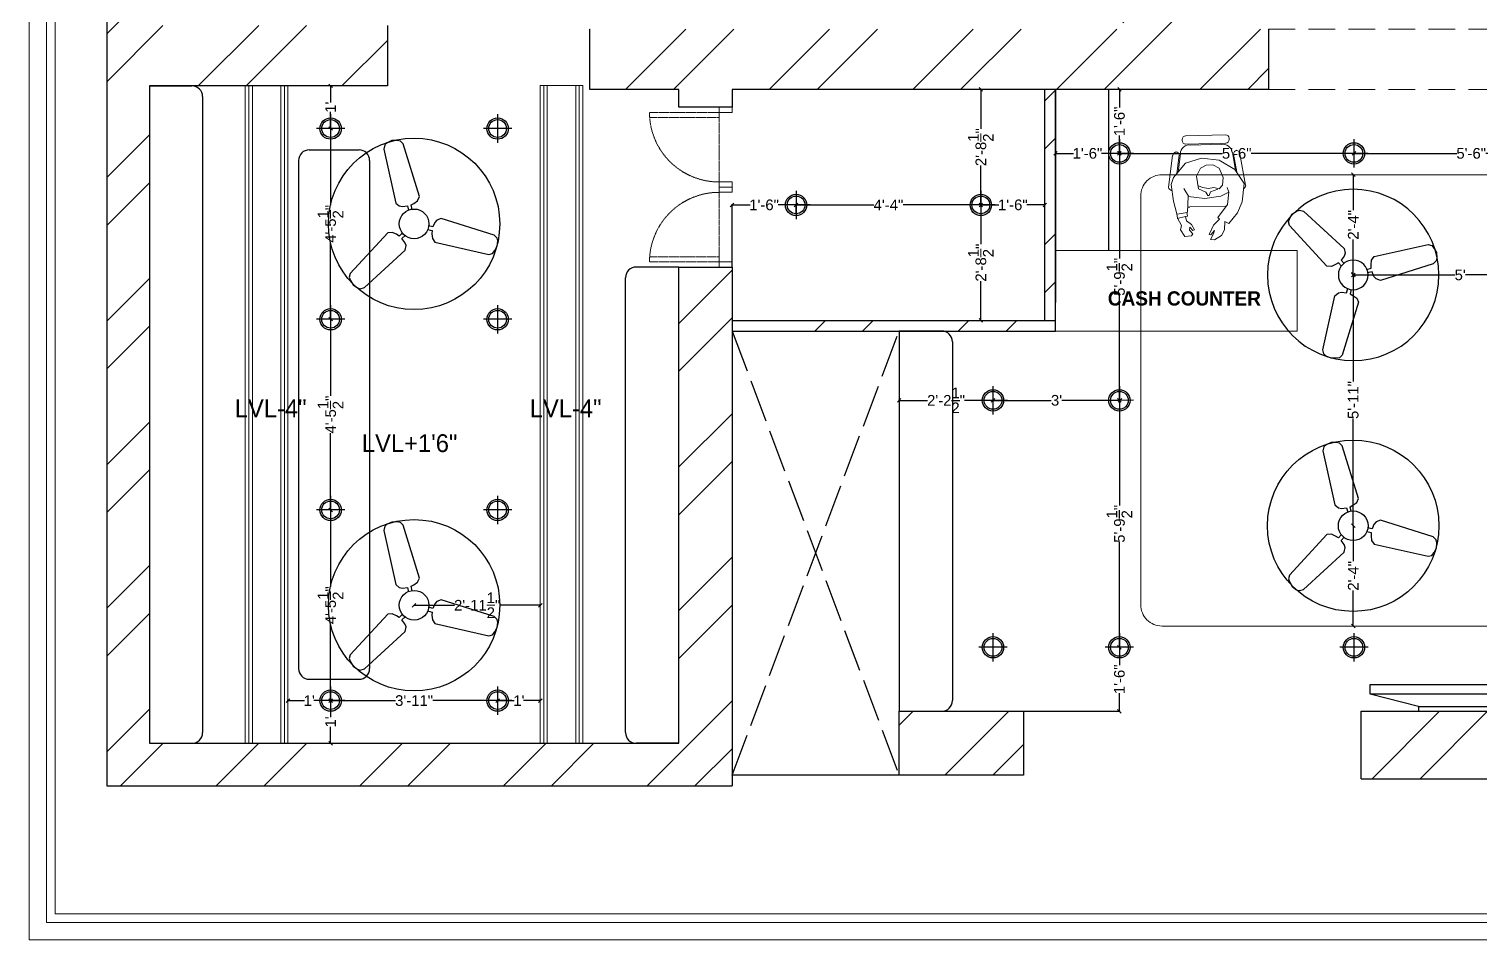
# Model space of a CAD drawing. Header units: inches. Extents: x -4677 to 18437, y -5264 to 2453.
# Drawn here: x 4687.8 to 5096.1, y -758.4 to -502 of the extents above; entities that cross this region are included whole.
import ezdxf

# ---------------------------------------------------------------- set-up
doc = ezdxf.new("R2010")
doc.units = ezdxf.units.IN
for name, pattern in [('ACAD_ISO02W100', [15, 12, -3]), ('AUDIT_D_060311083008-3', [0]), ('DASHED2', [0.375, 0.25, -0.125]), ('HIDDEN', [0.375, 0.25, -0.125])]:
    doc.linetypes.add(name, pattern=pattern)
for name, color, linetype in [('A-DOOR', 251, 'AUDIT_D_060311083008-3'), ('A-Door-Frame', 1, 'Continuous'), ('A-Door-Swing', 8, 'HIDDEN'), ('IEL-HATCH-002', 7, 'Continuous'), ('PDF11_PDF_CH', 7, 'Continuous'), ('THIET-BI', 21, 'Continuous')]:
    doc.layers.add(name, color=color, linetype=linetype)
doc.layers.add('FURNI', color=140, linetype='Continuous', lineweight=18)
doc.styles.add('HEMI', font='stylu.ttf')
doc.styles.get("Standard").update_dxf_attribs({"font": 'arial.ttf'})
doc.dimstyles.get("Standard").update_dxf_attribs({"dimtxt": 3, "dimasz": 1, "dimexe": 0.18, "dimexo": 0.0625, "dimgap": 0.09, "dimtad": 0, "dimdec": 1, "dimzin": 0, "dimdsep": 46, "dimlunit": 4, "dimtxsty": 'Standard', "dimblk": 'OBLIQUE', "dimcen": 0.09, "dimclrd": 5, "dimclre": 5, "dimclrt": 5, "dimadec": 0, "dimazin": 0, "dimtfac": 1, "dimtdec": 1, "dimtofl": 0, "dimtmove": 0, "dimatfit": 3, "dimldrblk": 'OBLIQUE', "dimfxl": 1, "dimtolj": 1, "dimtzin": 0, "dimarcsym": 0})

# ---------------------------------------------------------------- blocks, each defined once
blk = doc.blocks.new('wf')
at = {"layer": 'PDF11_PDF_CH', "lineweight": 5}
for points in [[(-7098.22, -1897.24), (-7098.22, -1897.58)], [(-7086.03, -1895.95), (-7097.27, -1896.23)], [(-7097.21, -1898.59), (-7085.97, -1898.31)], [(-7095.75, -1898.87), (-7087.27, -1898.64)], [(-7100.86, -1901.79), (-7102.04, -1910.67)], [(-7099.68, -1906.9), (-7099.01, -1901.73)], [(-7084.06, -1900.95), (-7083.16, -1906)], [(-7082.77, -1900.33), (-7082.94, -1900.39)], [(-7081.93, -1901.34), (-7080.35, -1910.11)], [(-7093.62, -1910.33), (-7092.49, -1910.84), (-7090.75, -1911.06), (-7089.23, -1910.84), (-7087.77, -1911.17), (-7086.87, -1910.11), (-7086.65, -1908.03), (-7087.77, -1905.33), (-7089.51, -1904.43), (-7091.42, -1904.49), (-7093.05, -1905.33), (-7094.18, -1907.63), (-7093.62, -1911.17), (-7091.48, -1912.13), (-7090.98, -1913.09), (-7090.58, -1913.03), (-7090.24, -1912.02), (-7088.17, -1911.23)], [(-7085.02, -1912.13), (-7085.52, -1910.78)], [(-7096.43, -1913.25), (-7097.72, -1911.12)], [(-7096.82, -1917.86), (-7099.63, -1918.31)], [(-7097.21, -1918.93), (-7099.57, -1919.49)], [(-7096.03, -1916.29), (-7086.03, -1916.06)]]:
    blk.add_lwpolyline(points, dxfattribs=at)
for points in [[(-7085.92, -1898.31, 0.414213), (-7084.96, -1897.3), (-7084.96, -1896.9)], [(-7098.95, -1901.8, 0.414213), (-7100.02, -1900.78), (-7099.85, -1900.78)], [(-7099.35, -1906.51), (-7098.67, -1901.34, -0.458817), (-7095.71, -1898.85)], [(-7082.83, -1906.51), (-7083.73, -1901.4, -0.414214), (-7082.78, -1900.39)], [(-7101.99, -1910.67, 0.414214), (-7100.98, -1911.62), (-7101.15, -1911.62)]]:
    blk.add_lwpolyline(points, format="xyb", dxfattribs=at)
blk.add_lwpolyline([(-7096.48, -1913.31), (-7091.82, -1913.87), (-7087.32, -1913.25), (-7085.02, -1912.13), (-7085.41, -1915.61), (-7088.11, -1919.27), (-7087.66, -1919.72), (-7089.4, -1921.4), (-7090.58, -1923.99), (-7090.08, -1924.16), (-7089.12, -1922.92), (-7089.35, -1923.87), (-7090.19, -1925.45), (-7089.06, -1925.56), (-7087.15, -1924.27), (-7086.25, -1922.69), (-7086.2, -1920.39), (-7085.07, -1920.95), (-7082.6, -1917.92), (-7081.31, -1914.88), (-7080.75, -1909.66), (-7083.39, -1905.72), (-7087.77, -1903.08), (-7092.77, -1902.52), (-7097.27, -1903.93), (-7100.58, -1908.03), (-7101.26, -1909.99), (-7100.64, -1914.66), (-7099.68, -1918.25), (-7099.52, -1919.43), (-7098.34, -1921.51), (-7098.67, -1922.69), (-7097.44, -1924.55), (-7095.53, -1924.44), (-7095.19, -1923.87), (-7096.14, -1922.81), (-7095.98, -1921.96), (-7095.19, -1922.92), (-7094.74, -1922.69), (-7095.53, -1921.18), (-7096.99, -1920.17), (-7097.21, -1918.93), (-7096.71, -1918.87), (-7096.88, -1917.81), (-7096.65, -1917.75)], close=True, dxfattribs=at)
for centre, radius, start, end in [((-7097.18, -1897.27), 0.983, 90.3735, 180.3735), ((-7097.18, -1897.6), 0.983, 180.9887, 270.9888), ((-7086.68, -1901.26), 2.61, 5.8667, 102.464), ((-7085.95, -1896.99), 0.983, 1.8072, 91.8073), ((-7099.83, -1901.82), 0.983, 91.192, 181.192), ((-7082.86, -1901.37), 0.983, 1.604, 91.604), ((-7081.28, -1910.19), 0.983, 295.8673, 1.5711), ((-7101.12, -1910.47), 1.15, 271.0278, 275.4764), ((-7096.12, -1912.33), 4.02, 263.3806, 271.247), ((-7086.11, -1912.1), 4.02, 271.5931, 275.6031)]:
    blk.add_arc(centre, radius, start, end, dxfattribs=at)
blk = doc.blocks.new('*U13')
at = {"layer": 'A-Door-Frame', "lineweight": 5}
for p, q in [((0, -100), (0, 0)), ((614, -100), (614, 0))]:
    blk.add_line(p, q, dxfattribs=at)
for points in [[(0, -100), (40, -100), (40, 0), (0, 0)], [(614, -100), (574, -100), (574, 0), (614, 0)]]:
    blk.add_lwpolyline(points, dxfattribs=at)
at = {"layer": 'A-Door-Swing', "linetype": 'DASHED2', "lineweight": 5}
blk.add_line((45, 0), (578, 0), dxfattribs=at)
blk.add_lwpolyline([(40, 0), (40, 534), (80, 534), (80, 0)], close=True, dxfattribs=at)
blk.add_arc((40, 0), 534, 360, 90, dxfattribs=at)
blk = doc.blocks.new('erh')
at = {"ltscale": 7}
for p, q in [((3599.36, 764.17), (3585.77, 760.72)), ((3623.97, 764.17), (3637.56, 760.72))]:
    blk.add_line(p, q, dxfattribs=at)
for p, q in [((3623.97, 765.54), (3599.36, 765.54)), ((3599.36, 765.54), (3599.36, 764.17)), ((3623.97, 764.17), (3599.36, 764.17)), ((3623.97, 764.17), (3623.97, 765.54))]:
    blk.add_line(p, q)
blk.add_lwpolyline([(3585.77, 760.72), (3637.56, 760.72), (3637.56, 758.04), (3585.77, 758.04)], close=True, dxfattribs=at)
blk = doc.blocks.new('wef')
at = {"layer": 'IEL-HATCH-002', "true_color": 0xc7c8ca, "transparency": 33554687}
h = blk.add_hatch(dxfattribs=at)
h.set_pattern_fill('ANSI32', color=9, scale=3)
h.paths.add_polyline_path([(9186.53, 855.43), (9120.53, 855.43), (9120.53, 925.43), (9177.53, 925.43), (9188.53, 925.43), (9188.53, 947.43), (9120.53, 947.43), (9120.53, 1123.43), (9228.53, 1123.43), (9228.53, 1135.43), (9107.53, 1135.43), (9107.53, 641.43), (9283.53, 641.43), (9283.53, 644.43), (9283.53, 769.43), (9283.53, 787.43), (9268.53, 787.43), (9268.53, 653.43), (9256.53, 653.43), (9119.53, 653.43), (9119.53, 838.43), (9131.53, 838.43), (9186.53, 838.43)])
h.paths.add_polyline_path([(9701.53, 1135.43), (9274.53, 1135.43), (9274.53, 1123.43), (9393.53, 1123.43), (9393.53, 1111.43), (9393.53, 1108.43), (9410.53, 1108.43), (9410.53, 1123.43), (9689.53, 1123.43), (9689.53, 1003.43), (9677.53, 1003.43), (9653.53, 1003.43), (9653.53, 986.43), (9687.53, 986.43), (9687.53, 868.43), (9568.53, 868.43), (9568.53, 986.43), (9603.53, 986.43), (9603.53, 1003.43), (9549.53, 1003.43), (9549.53, 864.43), (9542.53, 864.43), (9542.53, 845.43), (9712.53, 845.43), (9712.53, 662.43), (9559.53, 662.43), (9559.53, 674.43), (9559.53, 677.43), (9542.53, 677.43), (9542.53, 662.43), (9518.53, 662.43), (9460.53, 662.43), (9460.53, 643.43), (9724.53, 643.43), (9724.53, 857.43), (9701.53, 857.43)])
h.paths.add_polyline_path([(9434.53, 854.43), (9410.53, 854.43), (9410.53, 869.43), (9393.53, 869.43), (9393.53, 854.43), (9359.53, 854.43), (9243.53, 854.43), (9243.53, 837.43), (9268.53, 837.43), (9268.53, 832.43), (9283.53, 832.43), (9283.53, 837.43), (9359.53, 837.43), (9434.53, 837.43)])
h.paths.add_polyline_path([(9365.53, 662.43), (9330.53, 662.43), (9330.53, 644.43), (9365.53, 644.43)], flags=17)
h.paths.add_polyline_path([(9374.53, 837.43), (9371.53, 837.43), (9371.53, 772.43), (9374.53, 772.43)], flags=17)
h.paths.add_polyline_path([(9374.53, 772.43), (9371.53, 772.43), (9283.53, 772.43), (9283.53, 769.43), (9374.53, 769.43)], flags=17)
h.paths.add_polyline_path([(9188.53, 925.43), (9177.53, 925.43), (9177.53, 912.32), (9182.86, 912.32), (9182.86, 912.43), (9186.53, 912.43), (9188.53, 912.32)], flags=17)
h.paths.add_polyline_path([(9186.53, 891.93), (9182.86, 891.93), (9120.53, 891.93), (9120.53, 888.93), (9186.53, 888.93)], flags=17)
h.paths.add_polyline_path([(9186.53, 864.43), (9183.53, 864.43), (9183.53, 855.43), (9186.53, 855.43)], flags=17)
at = {"color": 252, "true_color": 0x939598}
for p, q in [((9107.53, 1135.43), (9107.53, 641.43)), ((9186.53, 855.43), (9186.53, 838.43)), ((9243.53, 837.43), (9243.53, 854.43)), ((9434.53, 854.43), (9434.53, 837.43)), ((9186.53, 838.43), (9119.53, 838.43)), ((9119.53, 838.43), (9119.53, 653.43)), ((9119.53, 838.43), (9131.53, 838.43)), ((9268.53, 837.43), (9243.53, 837.43)), ((9268.53, 832.43), (9268.53, 837.43)), ((9283.53, 837.43), (9283.53, 832.43)), ((9371.53, 772.43), (9371.53, 837.43)), ((9374.53, 837.43), (9374.53, 777.43)), ((9374.53, 769.43), (9374.53, 837.43)), ((9389.53, 792.1), (9389.53, 837.43)), ((9134.53, 835.43), (9134.53, 656.43)), ((9283.53, 832.43), (9268.53, 832.43)), ((9161.53, 817.43), (9161.53, 674.43)), ((9164.53, 820.43), (9178.53, 820.43)), ((9181.53, 817.43), (9181.53, 674.43)), ((9253.53, 656.43), (9253.53, 784.43)), ((9268.53, 787.43), (9256.53, 787.43)), ((9268.53, 653.43), (9268.53, 787.43)), ((9268.53, 787.43), (9283.53, 787.43)), ((9283.53, 787.43), (9283.53, 769.43)), ((9283.53, 772.43), (9374.53, 772.43)), ((9283.53, 769.43), (9330.53, 769.43)), ((9283.53, 769.43), (9283.53, 644.43)), ((9283.53, 769.43), (9374.53, 769.43)), ((9330.53, 769.43), (9330.53, 753.43)), ((9330.53, 769.43), (9330.53, 769.43)), ((9342.53, 769.43), (9330.53, 769.43)), ((9345.53, 766.43), (9345.53, 665.43)), ((9330.53, 753.43), (9330.53, 662.43)), ((9164.53, 671.43), (9178.53, 671.43)), ((9330.53, 662.43), (9365.53, 662.43)), ((9330.53, 644.43), (9330.53, 662.43)), ((9330.53, 662.43), (9342.53, 662.43)), ((9365.53, 662.43), (9365.53, 644.43)), ((9460.53, 643.43), (9460.53, 662.43)), ((9460.53, 662.43), (9542.53, 662.43)), ((9119.53, 653.43), (9268.53, 653.43)), ((9119.53, 653.43), (9131.53, 653.43)), ((9268.53, 653.43), (9256.53, 653.43)), ((9107.53, 641.43), (9283.53, 641.43)), ((9330.53, 644.43), (9283.53, 644.43)), ((9283.53, 644.43), (9283.53, 641.43)), ((9365.53, 644.43), (9330.53, 644.43)), ((9460.53, 643.43), (9724.53, 643.43))]:
    blk.add_line(p, q, dxfattribs=at)
at = {"color": 252, "linetype": 'ACAD_ISO02W100', "true_color": 0x939598}
for p, q in [((9283.53, 644.43), (9330.53, 769.43)), ((9283.53, 769.43), (9330.53, 644.43))]:
    blk.add_line(p, q, dxfattribs=at)
at = {"color": 252, "true_color": 0x939598}
blk.add_lwpolyline([(9434.53, 837.43), (9359.53, 837.43), (9283.53, 837.43)], dxfattribs=at)
at = {"color": 252, "lineweight": 5, "true_color": 0x939598}
blk.add_lwpolyline([(9374.53, 769.43), (9374.53, 792.1), (9442.53, 792.1), (9442.53, 769.43)], close=True, dxfattribs=at)
at = {"color": 252, "true_color": 0x939598}
for centre, start, end in [((9131.53, 835.43), 0, 90), ((9164.53, 817.43), 90, 180), ((9178.53, 817.43), 0, 90), ((9256.53, 784.43), 90, 180), ((9342.53, 766.43), 0, 90), ((9164.53, 674.43), 180, 270), ((9178.53, 674.43), 270, 0), ((9342.53, 665.43), 270, 0), ((9131.53, 656.43), 270, 0), ((9256.53, 656.43), 180, 270)]:
    blk.add_arc(centre, 3, start, end, dxfattribs=at)
at = {"color": 252, "lineweight": 5, "true_color": 0x939598}
blk.add_blockref('wf', (16508.37, 2720.64), dxfattribs=at)
at = {"color": 252, "true_color": 0x939598, "rotation": 180}
blk.add_blockref('erh', (13100.7, 1427.97), dxfattribs=at)
at = {"layer": 'A-DOOR', "color": 252, "lineweight": 5, "true_color": 0x939598, "yscale": 0.03666666666666651, "zscale": 0.03666666666666651}
for p, xscale, rotation in [((9279.86, 832.43), -0.03666666666666651, 90), ((9279.86, 787.43), 0.03666666666666651, 90.00000000000001)]:
    blk.add_blockref('*U13', p, dxfattribs=dict(at, xscale=xscale, rotation=rotation))
at = {"color": 252, "lineweight": 5, "true_color": 0x939598, "insert": (9389.27, 780.62), "char_height": 4, "width": 69.2136, "attachment_point": 1, "rotation": 359.9906, "style": 'HEMI'}
blk.add_mtext('{\\fStylus BT|b1|i0|c0|p34;CASH COUNTER}', dxfattribs=at)
blk = doc.blocks.new('ger')
at = {"color": 5}
for p, q in [((6473.06, -970.68), (6473.07, -978.68)), ((6469.07, -974.68), (6477.07, -974.68))]:
    blk.add_line(p, q, dxfattribs=at)
for radius in [3, 2.5]:
    blk.add_circle((6473.07, -974.68), radius, dxfattribs=at)
blk = doc.blocks.new('A$C1C43440E')
at = {"layer": 'THIET-BI', "color": 18, "true_color": 0x000000}
for p, q in [((152.8, 589.3), (143.8, 581.1)), ((172.3, 598), (152.8, 589.3)), ((191.8, 598.2), (172.3, 598)), ((207, 596.1), (191.8, 598.2)), ((217.6, 585.2), (207, 596.1)), ((143.8, 581.1), (139.5, 564.2)), ((139.5, 564.2), (187.9, 346)), ((283.9, 371.8), (217.6, 585.2)), ((260.9, 344.5), (276.4, 355.5)), ((276.4, 355.5), (283.9, 371.8)), ((187.9, 346), (202.2, 334.1)), ((202.2, 334.1), (215.2, 331.5)), ((215.2, 331.5), (234.9, 334.1)), ((234.9, 334.1), (240, 316.6)), ((249.5, 338.4), (260.9, 344.5)), ((254.3, 320.4), (249.5, 338.4)), ((316.5, 239.3), (334.4, 234.5)), ((338, 249.3), (320.3, 253.6)), ((334.4, 234.5), (334, 221.5)), ((345.6, 267.6), (338, 249.3)), ((354.4, 277.5), (345.6, 267.6)), ((371.8, 284), (354.4, 277.5)), ((585, 216.8), (371.8, 284)), ((155.8, 226), (4.2, 61.9)), ((173.7, 227.6), (155.8, 226)), ((191, 219.7), (173.7, 227.6)), ((202, 212.9), (191, 219.7)), ((215.1, 226), (202, 212.9)), ((213, 202.4), (225.6, 215.5)), ((225.1, 186.7), (213, 202.4)), ((229.3, 174.1), (225.1, 186.7)), ((334, 221.5), (335.9, 202.6)), ((335.9, 202.6), (346.1, 188)), ((346.1, 188), (564.1, 138.7)), ((597.5, 204.6), (585, 216.8)), ((600.1, 192.8), (597.5, 204.6)), ((597.8, 171.5), (600.1, 192.8)), ((61.4, 4.7), (226.1, 155.7)), ((226.1, 155.7), (229.3, 174.1)), ((564.1, 138.7), (578.9, 142.4)), ((578.9, 142.4), (588.3, 154.5)), ((588.3, 154.5), (597.8, 171.5)), ((4.2, 61.9), (0, 47.2)), ((0, 47.2), (5.8, 33)), ((5.8, 33), (15.7, 16.3)), ((15.7, 16.3), (33.1, 3.7)), ((33.1, 3.7), (44.6, 0)), ((44.6, 0), (61.4, 4.7))]:
    blk.add_line(p, q, dxfattribs=at)
blk.add_circle((262, 261.9), 60, dxfattribs=at)
blk = doc.blocks.new('3r')
blk.add_circle((6568.27, -1060.41), 21)
at = {"layer": 'THIET-BI', "xscale": 0.06069589590044594, "yscale": 0.06069589590044594, "zscale": 0.06069589590044594}
blk.add_blockref('A$C1C43440E', (6552.37, -1076.31), dxfattribs=at)
blk = doc.blocks.new('_Oblique')
at = {"color": 0, "linetype": 'ByBlock', "lineweight": -2}
blk.add_line((-0.5, -0.5), (0.5, 0.5), dxfattribs=at)
blk = doc.blocks.new('*D65')
at = {"color": 5, "lineweight": -2, "transparency": 16777216}
for p, q in [((4819.64, -690.96), (4819.64, -690.85)), ((4819.64, -691.03), (4824.31, -691.03)), ((4831.64, -691.03), (4826.97, -691.03)), ((4831.64, -690.96), (4831.64, -690.85))]:
    blk.add_line(p, q, dxfattribs=at)
at = {"layer": 'Defpoints', "color": 0, "transparency": 16777216}
for p in [(4819.64, -691.03), (4831.64, -691.03), (4831.64, -691.03)]:
    blk.add_point(p, dxfattribs=at)
at = {"color": 5, "lineweight": -2, "transparency": 16777216, "rotation": 180}
blk.add_blockref('_Oblique', (4819.64, -691.03), dxfattribs=at)
at = {"color": 5, "lineweight": -2, "transparency": 16777216}
blk.add_blockref('_Oblique', (4831.64, -691.03), dxfattribs=at)
at = {"color": 5, "lineweight": 5, "transparency": 16777216, "insert": (4825.64, -691.03), "char_height": 3, "attachment_point": 5}
blk.add_mtext("\\A1;1'", dxfattribs=at)
blk = doc.blocks.new('*D66')
at = {"color": 5, "lineweight": -2, "transparency": 16777216}
for p, q in [((4772.64, -690.96), (4772.64, -690.85)), ((4772.64, -691.03), (4790.9, -691.03)), ((4819.64, -691.03), (4801.38, -691.03)), ((4819.64, -690.96), (4819.64, -690.85))]:
    blk.add_line(p, q, dxfattribs=at)
at = {"layer": 'Defpoints', "color": 0, "transparency": 16777216}
for p in [(4772.64, -691.03), (4772.64, -691.03), (4819.64, -691.03)]:
    blk.add_point(p, dxfattribs=at)
at = {"color": 5, "lineweight": -2, "transparency": 16777216, "rotation": 180}
blk.add_blockref('_Oblique', (4772.64, -691.03), dxfattribs=at)
at = {"color": 5, "lineweight": -2, "transparency": 16777216}
blk.add_blockref('_Oblique', (4819.64, -691.03), dxfattribs=at)
at = {"color": 5, "lineweight": 5, "transparency": 16777216, "insert": (4796.14, -691.03), "char_height": 3, "attachment_point": 5}
blk.add_mtext('\\A1;3\'-11"', dxfattribs=at)
blk = doc.blocks.new('*D67')
at = {"color": 5, "lineweight": -2, "transparency": 16777216}
for p, q in [((4760.64, -690.96), (4760.64, -690.85)), ((4760.64, -691.03), (4765.31, -691.03)), ((4772.64, -691.03), (4767.97, -691.03)), ((4772.64, -690.96), (4772.64, -690.85))]:
    blk.add_line(p, q, dxfattribs=at)
at = {"layer": 'Defpoints', "color": 0, "transparency": 16777216}
for p in [(4760.64, -691.03), (4760.64, -691.03), (4772.64, -691.03)]:
    blk.add_point(p, dxfattribs=at)
at = {"color": 5, "lineweight": -2, "transparency": 16777216, "rotation": 180}
blk.add_blockref('_Oblique', (4760.64, -691.03), dxfattribs=at)
at = {"color": 5, "lineweight": -2, "transparency": 16777216}
blk.add_blockref('_Oblique', (4772.64, -691.03), dxfattribs=at)
at = {"color": 5, "lineweight": 5, "transparency": 16777216, "insert": (4766.64, -691.03), "char_height": 3, "attachment_point": 5}
blk.add_mtext("\\A1;1'", dxfattribs=at)
blk = doc.blocks.new('*D68')
at = {"color": 5, "lineweight": -2, "transparency": 16777216}
for p, q in [((4772.64, -691.03), (4772.64, -695.7)), ((4772.71, -691.03), (4772.82, -691.03)), ((4772.64, -703.03), (4772.64, -698.36)), ((4772.71, -703.03), (4772.82, -703.03))]:
    blk.add_line(p, q, dxfattribs=at)
at = {"layer": 'Defpoints', "color": 0, "transparency": 16777216}
for p in [(4772.64, -691.03), (4772.64, -703.03), (4772.64, -703.03)]:
    blk.add_point(p, dxfattribs=at)
at = {"color": 5, "lineweight": -2, "transparency": 16777216}
for p, rotation in [((4772.64, -691.03), 90), ((4772.64, -703.03), 270)]:
    blk.add_blockref('_Oblique', p, dxfattribs=dict(at, rotation=rotation))
at = {"color": 5, "lineweight": 5, "transparency": 16777216, "insert": (4772.64, -697.03), "char_height": 3, "attachment_point": 5, "rotation": 90}
blk.add_mtext("\\A1;1'", dxfattribs=at)
blk = doc.blocks.new('*D69')
at = {"color": 5, "lineweight": -2, "transparency": 16777216}
for p, q in [((4772.64, -637.36), (4772.64, -658.96)), ((4772.66, -637.36), (4772.82, -637.36)), ((4772.64, -691.03), (4772.64, -669.43)), ((4772.7, -691.03), (4772.82, -691.03))]:
    blk.add_line(p, q, dxfattribs=at)
at = {"layer": 'Defpoints', "color": 0, "transparency": 16777216}
for p in [(4772.6, -637.36), (4772.64, -637.36), (4772.64, -691.03)]:
    blk.add_point(p, dxfattribs=at)
at = {"color": 5, "lineweight": -2, "transparency": 16777216}
for p, rotation in [((4772.64, -637.36), 90), ((4772.64, -691.03), 270)]:
    blk.add_blockref('_Oblique', p, dxfattribs=dict(at, rotation=rotation))
at = {"color": 5, "lineweight": 5, "transparency": 16777216, "insert": (4772.64, -664.19), "char_height": 3, "attachment_point": 5, "rotation": 90}
blk.add_mtext('\\A1;4\'-5{\\H1x;\\S1/2;}"', dxfattribs=at)
blk = doc.blocks.new('*D70')
at = {"color": 5, "lineweight": -2, "transparency": 16777216}
for p, q in [((4772.64, -583.69), (4772.64, -605.3)), ((4772.71, -583.69), (4772.82, -583.69)), ((4772.64, -637.36), (4772.64, -615.76)), ((4772.66, -637.36), (4772.82, -637.36))]:
    blk.add_line(p, q, dxfattribs=at)
at = {"layer": 'Defpoints', "color": 0, "transparency": 16777216}
for p in [(4772.64, -583.69), (4772.64, -583.69), (4772.6, -637.36)]:
    blk.add_point(p, dxfattribs=at)
at = {"color": 5, "lineweight": -2, "transparency": 16777216}
for p, rotation in [((4772.64, -583.69), 90), ((4772.64, -637.36), 270)]:
    blk.add_blockref('_Oblique', p, dxfattribs=dict(at, rotation=rotation))
at = {"color": 5, "lineweight": 5, "transparency": 16777216, "insert": (4772.64, -610.53), "char_height": 3, "attachment_point": 5, "rotation": 90}
blk.add_mtext('\\A1;4\'-5{\\H1x;\\S1/2;}"', dxfattribs=at)
blk = doc.blocks.new('*D71')
at = {"color": 5, "lineweight": -2, "transparency": 16777216}
for p, q in [((4772.58, -530.03), (4772.46, -530.03)), ((4772.64, -530.03), (4772.64, -551.63)), ((4772.64, -583.69), (4772.64, -562.09)), ((4772.71, -583.69), (4772.82, -583.69))]:
    blk.add_line(p, q, dxfattribs=at)
at = {"layer": 'Defpoints', "color": 0, "transparency": 16777216}
for p in [(4772.64, -530.03), (4772.64, -530.03), (4772.64, -583.69)]:
    blk.add_point(p, dxfattribs=at)
at = {"color": 5, "lineweight": -2, "transparency": 16777216}
for p, rotation in [((4772.64, -530.03), 90), ((4772.64, -583.69), 270)]:
    blk.add_blockref('_Oblique', p, dxfattribs=dict(at, rotation=rotation))
at = {"color": 5, "lineweight": 5, "transparency": 16777216, "insert": (4772.64, -556.86), "char_height": 3, "attachment_point": 5, "rotation": 90}
blk.add_mtext('\\A1;4\'-5{\\H1x;\\S1/2;}"', dxfattribs=at)
blk = doc.blocks.new('*D72')
at = {"color": 5, "lineweight": -2, "transparency": 16777216}
for p, q in [((4772.64, -518.03), (4772.64, -522.7)), ((4772.71, -518.03), (4772.82, -518.03)), ((4772.64, -530.03), (4772.64, -525.36)), ((4772.58, -530.03), (4772.46, -530.03))]:
    blk.add_line(p, q, dxfattribs=at)
at = {"layer": 'Defpoints', "color": 0, "transparency": 16777216}
for p in [(4772.64, -518.03), (4772.64, -518.03), (4772.64, -530.03)]:
    blk.add_point(p, dxfattribs=at)
at = {"color": 5, "lineweight": -2, "transparency": 16777216}
for p, rotation in [((4772.64, -518.03), 90), ((4772.64, -530.03), 270)]:
    blk.add_blockref('_Oblique', p, dxfattribs=dict(at, rotation=rotation))
at = {"color": 5, "lineweight": 5, "transparency": 16777216, "insert": (4772.64, -524.03), "char_height": 3, "attachment_point": 5, "rotation": 90}
blk.add_mtext("\\A1;1'", dxfattribs=at)
blk = doc.blocks.new('*D73')
at = {"color": 5, "lineweight": -2, "transparency": 16777216}
for p, q in [((4796.14, -664.19), (4807.53, -664.19)), ((4796.14, -664.26), (4796.14, -664.37)), ((4831.64, -664.19), (4820.26, -664.19)), ((4831.64, -664.26), (4831.64, -664.37))]:
    blk.add_line(p, q, dxfattribs=at)
at = {"layer": 'Defpoints', "color": 0, "transparency": 16777216}
for p in [(4796.14, -664.19), (4831.64, -664.19), (4831.64, -664.19)]:
    blk.add_point(p, dxfattribs=at)
at = {"color": 5, "lineweight": -2, "transparency": 16777216, "rotation": 180}
blk.add_blockref('_Oblique', (4796.14, -664.19), dxfattribs=at)
at = {"color": 5, "lineweight": -2, "transparency": 16777216}
blk.add_blockref('_Oblique', (4831.64, -664.19), dxfattribs=at)
at = {"color": 5, "lineweight": 5, "transparency": 16777216, "insert": (4813.89, -664.19), "char_height": 3, "attachment_point": 5}
blk.add_mtext('\\A1;2\'-11{\\H1x;\\S1/2;}"', dxfattribs=at)
blk = doc.blocks.new('*D74')
at = {"color": 5, "lineweight": -2, "transparency": 16777216}
for p, q in [((4955.64, -551.53), (4955.64, -562.58)), ((4955.71, -551.53), (4955.82, -551.53)), ((4955.64, -584.03), (4955.64, -572.97)), ((4955.71, -584.03), (4955.82, -584.03))]:
    blk.add_line(p, q, dxfattribs=at)
at = {"layer": 'Defpoints', "color": 0, "transparency": 16777216}
for p in [(4955.64, -551.53), (4955.64, -584.03), (4955.64, -584.03)]:
    blk.add_point(p, dxfattribs=at)
at = {"color": 5, "lineweight": -2, "transparency": 16777216}
for p, rotation in [((4955.64, -551.53), 90), ((4955.64, -584.03), 270)]:
    blk.add_blockref('_Oblique', p, dxfattribs=dict(at, rotation=rotation))
at = {"color": 5, "lineweight": 5, "transparency": 16777216, "insert": (4955.64, -567.78), "char_height": 3, "attachment_point": 5, "rotation": 90}
blk.add_mtext('\\A1;2\'-8{\\H1x;\\S1/2;}"', dxfattribs=at)
blk = doc.blocks.new('*D75')
at = {"color": 5, "lineweight": -2, "transparency": 16777216}
for p, q in [((4955.64, -519.03), (4955.64, -530.08)), ((4955.7, -519.03), (4955.82, -519.03)), ((4955.64, -551.53), (4955.64, -540.47)), ((4955.7, -551.53), (4955.82, -551.53))]:
    blk.add_line(p, q, dxfattribs=at)
at = {"layer": 'Defpoints', "color": 0, "transparency": 16777216}
for p in [(4955.64, -519.03), (4955.64, -519.03), (4955.64, -551.53)]:
    blk.add_point(p, dxfattribs=at)
at = {"color": 5, "lineweight": -2, "transparency": 16777216}
for p, rotation in [((4955.64, -519.03), 90), ((4955.64, -551.53), 270)]:
    blk.add_blockref('_Oblique', p, dxfattribs=dict(at, rotation=rotation))
at = {"color": 5, "lineweight": 5, "transparency": 16777216, "insert": (4955.64, -535.28), "char_height": 3, "attachment_point": 5, "rotation": 90}
blk.add_mtext('\\A1;2\'-8{\\H1x;\\S1/2;}"', dxfattribs=at)
blk = doc.blocks.new('*D76')
at = {"color": 5, "lineweight": -2, "transparency": 16777216}
for p, q in [((4955.64, -551.46), (4955.64, -551.35)), ((4955.64, -551.53), (4960.71, -551.53)), ((4973.64, -551.53), (4968.58, -551.53)), ((4973.64, -551.46), (4973.64, -551.35))]:
    blk.add_line(p, q, dxfattribs=at)
at = {"layer": 'Defpoints', "color": 0, "transparency": 16777216}
for p in [(4955.64, -551.53), (4973.64, -551.53), (4973.64, -551.53)]:
    blk.add_point(p, dxfattribs=at)
at = {"color": 5, "lineweight": -2, "transparency": 16777216, "rotation": 180}
blk.add_blockref('_Oblique', (4955.64, -551.53), dxfattribs=at)
at = {"color": 5, "lineweight": -2, "transparency": 16777216}
blk.add_blockref('_Oblique', (4973.64, -551.53), dxfattribs=at)
at = {"color": 5, "lineweight": 5, "transparency": 16777216, "insert": (4964.64, -551.53), "char_height": 3, "attachment_point": 5}
blk.add_mtext('\\A1;1\'-6"', dxfattribs=at)
blk = doc.blocks.new('*D77')
at = {"color": 5, "lineweight": -2, "transparency": 16777216}
for p, q in [((4903.64, -551.46), (4903.64, -551.35)), ((4903.64, -551.53), (4925.5, -551.53)), ((4955.64, -551.53), (4933.78, -551.53)), ((4955.64, -551.46), (4955.64, -551.35))]:
    blk.add_line(p, q, dxfattribs=at)
at = {"layer": 'Defpoints', "color": 0, "transparency": 16777216}
for p in [(4903.64, -551.53), (4903.64, -551.53), (4955.64, -551.53)]:
    blk.add_point(p, dxfattribs=at)
at = {"color": 5, "lineweight": -2, "transparency": 16777216, "rotation": 180}
blk.add_blockref('_Oblique', (4903.64, -551.53), dxfattribs=at)
at = {"color": 5, "lineweight": -2, "transparency": 16777216}
blk.add_blockref('_Oblique', (4955.64, -551.53), dxfattribs=at)
at = {"color": 5, "lineweight": 5, "transparency": 16777216, "insert": (4929.64, -551.53), "char_height": 3, "attachment_point": 5}
blk.add_mtext('\\A1;4\'-4"', dxfattribs=at)
blk = doc.blocks.new('*D78')
at = {"color": 5, "lineweight": -2, "transparency": 16777216}
for p, q in [((4885.64, -568.96), (4885.64, -551.35)), ((4885.64, -551.53), (4890.71, -551.53)), ((4903.64, -551.53), (4898.58, -551.53)), ((4903.64, -553.96), (4903.64, -551.35))]:
    blk.add_line(p, q, dxfattribs=at)
at = {"layer": 'Defpoints', "color": 0, "transparency": 16777216}
for p in [(4903.64, -551.53), (4903.64, -554.03), (4885.64, -569.03)]:
    blk.add_point(p, dxfattribs=at)
at = {"color": 5, "lineweight": -2, "transparency": 16777216, "rotation": 180}
blk.add_blockref('_Oblique', (4885.64, -551.53), dxfattribs=at)
at = {"color": 5, "lineweight": -2, "transparency": 16777216}
blk.add_blockref('_Oblique', (4903.64, -551.53), dxfattribs=at)
at = {"color": 5, "lineweight": 5, "transparency": 16777216, "insert": (4894.64, -551.53), "char_height": 3, "attachment_point": 5}
blk.add_mtext('\\A1;1\'-6"', dxfattribs=at)
blk = doc.blocks.new('*D273')
at = {"color": 5, "lineweight": -2, "transparency": 16777216}
for p, q in [((4994.66, -519.03), (4994.66, -524.09)), ((4994.71, -519.03), (4994.84, -519.03)), ((4994.66, -537.03), (4994.66, -531.96)), ((4994.71, -537.03), (4994.84, -537.03))]:
    blk.add_line(p, q, dxfattribs=at)
at = {"layer": 'Defpoints', "color": 0, "transparency": 16777216}
for p in [(4994.64, -519.03), (4994.66, -519.03), (4994.64, -537.03)]:
    blk.add_point(p, dxfattribs=at)
at = {"color": 5, "lineweight": -2, "transparency": 16777216}
for p, rotation in [((4994.66, -519.03), 90), ((4994.66, -537.03), 270)]:
    blk.add_blockref('_Oblique', p, dxfattribs=dict(at, rotation=rotation))
at = {"color": 5, "transparency": 16777216, "insert": (4994.66, -528.03), "char_height": 3, "attachment_point": 5, "rotation": 90}
blk.add_mtext('\\A1;1\'-6"', dxfattribs=at)
blk = doc.blocks.new('*D274')
at = {"color": 5, "lineweight": -2, "transparency": 16777216}
for p, q in [((4976.64, -537.03), (4981.71, -537.03)), ((4976.64, -537.09), (4976.64, -537.21)), ((4994.64, -537.03), (4989.58, -537.03)), ((4994.64, -537.09), (4994.64, -537.21))]:
    blk.add_line(p, q, dxfattribs=at)
at = {"layer": 'Defpoints', "color": 0, "transparency": 16777216}
for p in [(4976.64, -537.03), (4976.64, -537.03), (4994.64, -537.03)]:
    blk.add_point(p, dxfattribs=at)
at = {"color": 5, "lineweight": -2, "transparency": 16777216, "rotation": 180}
blk.add_blockref('_Oblique', (4976.64, -537.03), dxfattribs=at)
at = {"color": 5, "lineweight": -2, "transparency": 16777216}
blk.add_blockref('_Oblique', (4994.64, -537.03), dxfattribs=at)
at = {"color": 5, "transparency": 16777216, "insert": (4985.64, -537.03), "char_height": 3, "attachment_point": 5}
blk.add_mtext('\\A1;1\'-6"', dxfattribs=at)
blk = doc.blocks.new('*D275')
at = {"color": 5, "lineweight": -2, "transparency": 16777216}
for p, q in [((4994.64, -537.01), (4994.64, -566.6)), ((4994.71, -537.01), (4994.82, -537.01)), ((4994.64, -606.53), (4994.64, -576.94)), ((4994.71, -606.53), (4994.82, -606.53))]:
    blk.add_line(p, q, dxfattribs=at)
at = {"layer": 'Defpoints', "color": 0, "transparency": 16777216}
for p in [(4994.64, -537.01), (4994.64, -606.53), (4994.64, -606.53)]:
    blk.add_point(p, dxfattribs=at)
at = {"color": 5, "lineweight": -2, "transparency": 16777216}
for p, rotation in [((4994.64, -537.01), 90), ((4994.64, -606.53), 270)]:
    blk.add_blockref('_Oblique', p, dxfattribs=dict(at, rotation=rotation))
at = {"color": 5, "transparency": 16777216, "insert": (4994.64, -571.77), "char_height": 3, "attachment_point": 5, "rotation": 90}
blk.add_mtext('\\A1;5\'-9{\\H1x;\\S1/2;}"', dxfattribs=at)
blk = doc.blocks.new('*D276')
at = {"color": 5, "lineweight": -2, "transparency": 16777216}
for p, q in [((4994.64, -606.53), (4994.64, -636.11)), ((4994.71, -606.53), (4994.82, -606.53)), ((4994.64, -676.03), (4994.64, -646.45)), ((4994.71, -676.03), (4994.82, -676.03))]:
    blk.add_line(p, q, dxfattribs=at)
at = {"layer": 'Defpoints', "color": 0, "transparency": 16777216}
for p in [(4994.64, -606.53), (4994.64, -676.03), (4994.64, -676.03)]:
    blk.add_point(p, dxfattribs=at)
at = {"color": 5, "lineweight": -2, "transparency": 16777216}
for p, rotation in [((4994.64, -606.53), 90), ((4994.64, -676.03), 270)]:
    blk.add_blockref('_Oblique', p, dxfattribs=dict(at, rotation=rotation))
at = {"color": 5, "transparency": 16777216, "insert": (4994.64, -641.28), "char_height": 3, "attachment_point": 5, "rotation": 90}
blk.add_mtext('\\A1;5\'-9{\\H1x;\\S1/2;}"', dxfattribs=at)
blk = doc.blocks.new('*D277')
at = {"color": 5, "lineweight": -2, "transparency": 16777216}
for p, q in [((4994.64, -676.03), (4994.64, -681.09)), ((4994.71, -676.03), (4994.82, -676.03)), ((4994.64, -694.03), (4994.64, -688.96)), ((4967.71, -694.03), (4994.82, -694.03))]:
    blk.add_line(p, q, dxfattribs=at)
at = {"layer": 'Defpoints', "color": 0, "transparency": 16777216}
for p in [(4994.64, -676.03), (4967.64, -694.03), (4994.64, -694.03)]:
    blk.add_point(p, dxfattribs=at)
at = {"color": 5, "lineweight": -2, "transparency": 16777216}
for p, rotation in [((4994.64, -676.03), 90), ((4994.64, -694.03), 270)]:
    blk.add_blockref('_Oblique', p, dxfattribs=dict(at, rotation=rotation))
at = {"color": 5, "transparency": 16777216, "insert": (4994.64, -685.03), "char_height": 3, "attachment_point": 5, "rotation": 90}
blk.add_mtext('\\A1;1\'-6"', dxfattribs=at)
blk = doc.blocks.new('*D278')
at = {"color": 5, "lineweight": -2, "transparency": 16777216}
for p, q in [((4994.64, -537.03), (5023.57, -537.03)), ((4994.64, -537.08), (4994.64, -537.21)), ((5060.64, -537.03), (5031.72, -537.03)), ((5060.64, -536.96), (5060.64, -536.85))]:
    blk.add_line(p, q, dxfattribs=at)
at = {"layer": 'Defpoints', "color": 0, "transparency": 16777216}
for p in [(4994.64, -537.01), (5060.64, -537.03), (5060.64, -537.03)]:
    blk.add_point(p, dxfattribs=at)
at = {"color": 5, "lineweight": -2, "transparency": 16777216, "rotation": 180}
blk.add_blockref('_Oblique', (4994.64, -537.03), dxfattribs=at)
at = {"color": 5, "lineweight": -2, "transparency": 16777216}
blk.add_blockref('_Oblique', (5060.64, -537.03), dxfattribs=at)
at = {"color": 5, "transparency": 16777216, "insert": (5027.64, -537.03), "char_height": 3, "attachment_point": 5}
blk.add_mtext('\\A1;5\'-6"', dxfattribs=at)
blk = doc.blocks.new('*D279')
at = {"color": 5, "lineweight": -2, "transparency": 16777216}
for p, q in [((5060.64, -536.96), (5060.64, -536.85)), ((5060.64, -537.03), (5089.57, -537.03)), ((5126.64, -537.03), (5097.72, -537.03)), ((5126.64, -536.96), (5126.64, -536.85))]:
    blk.add_line(p, q, dxfattribs=at)
at = {"layer": 'Defpoints', "color": 0, "transparency": 16777216}
for p in [(5060.64, -537.03), (5126.64, -537.03), (5126.64, -537.03)]:
    blk.add_point(p, dxfattribs=at)
at = {"color": 5, "lineweight": -2, "transparency": 16777216, "rotation": 180}
blk.add_blockref('_Oblique', (5060.64, -537.03), dxfattribs=at)
at = {"color": 5, "lineweight": -2, "transparency": 16777216}
blk.add_blockref('_Oblique', (5126.64, -537.03), dxfattribs=at)
at = {"color": 5, "transparency": 16777216, "insert": (5093.64, -537.03), "char_height": 3, "attachment_point": 5}
blk.add_mtext('\\A1;5\'-6"', dxfattribs=at)
blk = doc.blocks.new('*D281')
at = {"color": 5, "lineweight": -2, "transparency": 16777216}
for p, q in [((5060.44, -571.17), (5060.44, -571.06)), ((5060.44, -571.24), (5089.07, -571.24)), ((5120.64, -571.24), (5092.01, -571.24)), ((5120.64, -571.17), (5120.64, -571.06))]:
    blk.add_line(p, q, dxfattribs=at)
at = {"layer": 'Defpoints', "color": 0, "transparency": 16777216}
for p in [(5060.44, -571.24), (5120.64, -571.24), (5120.64, -571.24)]:
    blk.add_point(p, dxfattribs=at)
at = {"color": 5, "lineweight": -2, "transparency": 16777216, "rotation": 180}
blk.add_blockref('_Oblique', (5060.44, -571.24), dxfattribs=at)
at = {"color": 5, "lineweight": -2, "transparency": 16777216}
blk.add_blockref('_Oblique', (5120.64, -571.24), dxfattribs=at)
at = {"color": 5, "transparency": 16777216, "insert": (5090.54, -571.24), "char_height": 3, "attachment_point": 5}
blk.add_mtext("\\A1;5'", dxfattribs=at)
blk = doc.blocks.new('*D282')
at = {"color": 5, "lineweight": -2, "transparency": 16777216}
for p, q in [((4959.06, -606.46), (4959.06, -606.35)), ((4959.06, -606.53), (4975.47, -606.53)), ((4994.82, -606.53), (4978.41, -606.53)), ((4994.82, -606.46), (4994.82, -606.35))]:
    blk.add_line(p, q, dxfattribs=at)
at = {"layer": 'Defpoints', "color": 0, "transparency": 16777216}
for p in [(4959.06, -606.53), (4959.06, -606.53), (4994.82, -606.53)]:
    blk.add_point(p, dxfattribs=at)
at = {"color": 5, "lineweight": -2, "transparency": 16777216, "rotation": 180}
blk.add_blockref('_Oblique', (4959.06, -606.53), dxfattribs=at)
at = {"color": 5, "lineweight": -2, "transparency": 16777216}
blk.add_blockref('_Oblique', (4994.82, -606.53), dxfattribs=at)
at = {"color": 5, "transparency": 16777216, "insert": (4976.94, -606.53), "char_height": 3, "attachment_point": 5}
blk.add_mtext("\\A1;3'", dxfattribs=at)
blk = doc.blocks.new('*D283')
at = {"color": 5, "lineweight": -2, "transparency": 16777216}
for p, q in [((4932.64, -606.46), (4932.64, -606.35)), ((4932.64, -606.53), (4940.66, -606.53)), ((4959.06, -606.53), (4951.05, -606.53)), ((4959.06, -606.46), (4959.06, -606.35))]:
    blk.add_line(p, q, dxfattribs=at)
at = {"layer": 'Defpoints', "color": 0, "transparency": 16777216}
for p in [(4932.64, -606.53), (4932.64, -606.53), (4959.06, -606.53)]:
    blk.add_point(p, dxfattribs=at)
at = {"color": 5, "lineweight": -2, "transparency": 16777216, "rotation": 180}
blk.add_blockref('_Oblique', (4932.64, -606.53), dxfattribs=at)
at = {"color": 5, "lineweight": -2, "transparency": 16777216}
blk.add_blockref('_Oblique', (4959.06, -606.53), dxfattribs=at)
at = {"color": 5, "transparency": 16777216, "insert": (4945.85, -606.53), "char_height": 3, "attachment_point": 5}
blk.add_mtext('\\A1;2\'-2{\\H1x;\\S1/2;}"', dxfattribs=at)
blk = doc.blocks.new('*D284')
at = {"color": 5, "lineweight": -2, "transparency": 16777216}
for p, q in [((5060.44, -543.03), (5060.44, -553.03)), ((5060.5, -543.03), (5060.62, -543.03)), ((5060.44, -571.24), (5060.44, -561.24)), ((5060.5, -571.24), (5060.62, -571.24))]:
    blk.add_line(p, q, dxfattribs=at)
at = {"layer": 'Defpoints', "color": 0, "transparency": 16777216}
for p in [(5060.44, -543.03), (5060.44, -543.03), (5060.44, -571.24)]:
    blk.add_point(p, dxfattribs=at)
at = {"color": 5, "lineweight": -2, "transparency": 16777216}
for p, rotation in [((5060.44, -543.03), 90), ((5060.44, -571.24), 270)]:
    blk.add_blockref('_Oblique', p, dxfattribs=dict(at, rotation=rotation))
at = {"color": 5, "transparency": 16777216, "insert": (5060.44, -557.13), "char_height": 3, "attachment_point": 5, "rotation": 90}
blk.add_mtext('\\A1;2\'-4"', dxfattribs=at)
blk = doc.blocks.new('*D285')
at = {"color": 5, "lineweight": -2, "transparency": 16777216}
for p, q in [((5060.44, -571.06), (5060.44, -601.19)), ((5060.5, -571.06), (5060.62, -571.06)), ((5060.44, -641.82), (5060.44, -611.68)), ((5060.5, -641.82), (5060.62, -641.82))]:
    blk.add_line(p, q, dxfattribs=at)
at = {"layer": 'Defpoints', "color": 0, "transparency": 16777216}
for p in [(5060.44, -571.06), (5060.44, -641.82), (5060.44, -641.82)]:
    blk.add_point(p, dxfattribs=at)
at = {"color": 5, "lineweight": -2, "transparency": 16777216}
for p, rotation in [((5060.44, -571.06), 90), ((5060.44, -641.82), 270)]:
    blk.add_blockref('_Oblique', p, dxfattribs=dict(at, rotation=rotation))
at = {"color": 5, "transparency": 16777216, "insert": (5060.44, -606.44), "char_height": 3, "attachment_point": 5, "rotation": 90}
blk.add_mtext('\\A1;5\'-11"', dxfattribs=at)
blk = doc.blocks.new('*D286')
at = {"color": 5, "lineweight": -2, "transparency": 16777216}
for p, q in [((5060.44, -641.82), (5060.44, -651.82)), ((5060.5, -641.82), (5060.62, -641.82)), ((5060.44, -670.03), (5060.44, -660.03)), ((5060.5, -670.03), (5060.62, -670.03))]:
    blk.add_line(p, q, dxfattribs=at)
at = {"layer": 'Defpoints', "color": 0, "transparency": 16777216}
for p in [(5060.44, -641.82), (5060.44, -670.03), (5060.44, -670.03)]:
    blk.add_point(p, dxfattribs=at)
at = {"color": 5, "lineweight": -2, "transparency": 16777216}
for p, rotation in [((5060.44, -641.82), 90), ((5060.44, -670.03), 270)]:
    blk.add_blockref('_Oblique', p, dxfattribs=dict(at, rotation=rotation))
at = {"color": 5, "transparency": 16777216, "insert": (5060.44, -655.92), "char_height": 3, "attachment_point": 5, "rotation": 90}
blk.add_mtext('\\A1;2\'-4"', dxfattribs=at)

msp = doc.modelspace()

# ---------------------------------------------------------------- linework, layer by layer
at = {"color": 241, "linetype": 'DASHED2', "lineweight": 5, "ltscale": 30, "true_color": 0xf7abae}
for p, q in [((5036.64, -502.03), (5144.64, -502.03)), ((5036.64, -519.03), (5144.64, -519.03))]:
    msp.add_line(p, q, dxfattribs=at)
at = {"lineweight": 5}
for p, q in [((4748.64, -518.03), (4760.64, -518.03)), ((4831.64, -517.93), (4843.64, -517.93)), ((4748.64, -703.03), (4760.64, -703.03)), ((4831.64, -703.03), (4843.64, -703.03))]:
    msp.add_line(p, q, dxfattribs=at)
for points in [[(4748.64, -703.03), (4748.64, -518.03)], [(4760.64, -703.03), (4760.64, -518.03)], [(4831.64, -517.93), (4831.64, -703.03)], [(4843.64, -517.93), (4843.64, -703.03)]]:
    msp.add_lwpolyline(points, dxfattribs=at)
at = {"color": 51, "lineweight": 5, "true_color": 0xf7f281}
for points in [[(4749.64, -703.03), (4749.64, -518.03)], [(4750.64, -703.03), (4750.64, -518.03)], [(4758.64, -703.03), (4758.64, -518.03)], [(4759.64, -703.03), (4759.64, -518.03)], [(4832.64, -517.93), (4832.64, -703.03)], [(4833.64, -517.93), (4833.64, -703.03)], [(4841.64, -517.93), (4841.64, -703.03)], [(4842.64, -517.93), (4842.64, -703.03)]]:
    msp.add_lwpolyline(points, dxfattribs=at)
at = {"lineweight": 5}
msp.add_lwpolyline([(5114.64, -670.03), (5006.64, -670.03, -0.414214), (5000.64, -664.03), (5000.64, -549.03, -0.414214), (5006.64, -543.03), (5114.64, -543.03, -0.414214), (5120.64, -549.03), (5120.64, -664.03, -0.414214)], format="xyb", close=True, dxfattribs=at)
at = {"layer": 'FURNI', "color": 18, "lineweight": 5, "true_color": 0x000000}
for points in [[(4687.77, -758.39), (4687.77, -168.32), (5513.52, -168.32), (5513.52, -758.39)], [(4692.69, -753.48), (4692.69, -173.24), (5508.6, -173.24), (5508.6, -753.48)], [(4695.14, -751.02), (4695.14, -175.69), (5506.15, -175.69), (5506.15, -751.02)]]:
    msp.add_lwpolyline(points, close=True, dxfattribs=at)

# ---------------------------------------------------------------- block references
at = {"lineweight": 5}
msp.add_blockref('wef', (-4397.89, -1356.46), dxfattribs=at)
at = {"lineweight": 5, "rotation": 270}
for p in [(5747.32, 5943.04), (5794.32, 5943.04), (5969.32, 5936.04), (6035.32, 5936.04), (5878.32, 5921.54), (5930.32, 5921.54), (5747.32, 5889.37), (5794.32, 5889.37), (5933.74, 5866.54), (5969.32, 5866.54), (5747.32, 5835.71), (5794.32, 5835.71), (5933.74, 5797.04), (5969.32, 5797.04), (6035.32, 5797.04), (5747.32, 5782.04), (5794.32, 5782.04)]:
    msp.add_blockref('ger', p, dxfattribs=at)
at = {"lineweight": 5, "xscale": 1.148072892593797, "yscale": 1.148072892593797, "zscale": 1.148072892593797}
for p in [(-2744.71, 660.57), (-2480.42, 575.61), (-2744.71, 553.24)]:
    msp.add_blockref('3r', p, dxfattribs=at)
at = {"lineweight": 5, "xscale": -1.148072892593797, "yscale": 1.148072892593797, "zscale": 1.148072892593797, "rotation": 180}
msp.add_blockref('3r', (-2480.42, -1788.67), dxfattribs=at)

# ---------------------------------------------------------------- texts
at = {"lineweight": 5, "char_height": 5, "width": 57.0108, "attachment_point": 1, "rotation": 359.9906, "style": 'HEMI'}
for s, insert in [('LVL-4"', (4745.67, -606.27)), ('LVL-4"', (4828.68, -606.27)), ('LVL+1\'6"', (4781.44, -616.07))]:
    msp.add_mtext(s, dxfattribs=dict(at, insert=insert))

# ---------------------------------------------------------------- dimensions: what is measured, and where the dimension line sits
at = {"lineweight": 5}
for base, p1, p2, picture, middle in [((4772.64, -518.03), (4772.64, -530.03), (4772.64, -518.03), '*D72', (4772.64, -524.03)), ((4772.64, -530.03), (4772.64, -583.69), (4772.64, -530.03), '*D71', (4772.64, -556.86))]:
    dim = msp.add_linear_dim(base=base, p1=p1, p2=p2, angle=90, dimstyle='Standard', override={"dimtmove": 1}, dxfattribs=at)
    dim.commit()
    dim.dimension.update_dxf_attribs({"geometry": picture, "text_midpoint": middle})
for base, p1, p2, picture, middle in [((4955.64, -519.03), (4955.64, -551.53), (4955.64, -519.03), '*D75', (4955.64, -535.28)), ((4955.64, -584.03), (4955.64, -551.53), (4955.64, -584.03), '*D74', (4955.64, -567.78)), ((4772.64, -583.69), (4772.6, -637.36), (4772.64, -583.69), '*D70', (4772.64, -610.53)), ((4772.64, -637.36), (4772.64, -691.03), (4772.6, -637.36), '*D69', (4772.64, -664.19)), ((4772.64, -703.03), (4772.64, -691.03), (4772.64, -703.03), '*D68', (4772.64, -697.03))]:
    dim = msp.add_linear_dim(base=base, p1=p1, p2=p2, angle=90, dimstyle='Standard', dxfattribs=at)
    dim.commit()
    dim.dimension.update_dxf_attribs({"geometry": picture, "text_midpoint": middle})
for base, p1, p2, picture, middle in [((4994.66, -519.03), (4994.64, -537.03), (4994.64, -519.03), '*D273', (4994.66, -528.03)), ((4994.64, -606.53), (4994.64, -537.01), (4994.64, -606.53), '*D275', (4994.64, -571.77)), ((5060.44, -543.03), (5060.44, -571.24), (5060.44, -543.03), '*D284', (5060.44, -557.13)), ((5060.44, -641.82), (5060.44, -571.06), (5060.44, -641.82), '*D285', (5060.44, -606.44))]:
    dim = msp.add_linear_dim(base=base, p1=p1, p2=p2, angle=90, dimstyle='Standard')
    dim.commit()
    dim.dimension.update_dxf_attribs({"geometry": picture, "text_midpoint": middle})
for base, p1, p2, picture, middle in [((4976.64, -537.03), (4994.64, -537.03), (4976.64, -537.03), '*D274', (4985.64, -537.03)), ((5060.64, -537.03), (4994.64, -537.01), (5060.64, -537.03), '*D278', (5027.64, -537.03)), ((5120.64, -571.24), (5060.44, -571.24), (5120.64, -571.24), '*D281', (5090.54, -571.24)), ((4932.64, -606.53), (4959.06, -606.53), (4932.64, -606.53), '*D283', (4945.85, -606.53)), ((4959.06, -606.53), (4994.82, -606.53), (4959.06, -606.53), '*D282', (4976.94, -606.53))]:
    dim = msp.add_linear_dim(base=base, p1=p1, p2=p2, dimstyle='Standard')
    dim.commit()
    dim.dimension.update_dxf_attribs({"geometry": picture, "text_midpoint": middle})
dim = msp.add_linear_dim(base=(5126.64, -537.03), p1=(5060.64, -537.03), p2=(5126.64, -537.03), dimstyle='Standard', override={"dimtmove": 1})
dim.commit()
dim.dimension.update_dxf_attribs({"geometry": '*D279', "text_midpoint": (5093.64, -537.03)})
for base, p1, p2, picture, middle in [((4903.64, -551.53), (4885.64, -569.03), (4903.64, -554.03), '*D78', (4894.64, -551.53)), ((4903.64, -551.53), (4955.64, -551.53), (4903.64, -551.53), '*D77', (4929.64, -551.53)), ((4973.64, -551.53), (4955.64, -551.53), (4973.64, -551.53), '*D76', (4964.64, -551.53)), ((4831.64, -664.19), (4796.14, -664.19), (4831.64, -664.19), '*D73', (4813.89, -664.19)), ((4760.64, -691.03), (4772.64, -691.03), (4760.64, -691.03), '*D67', (4766.64, -691.03)), ((4772.64, -691.03), (4819.64, -691.03), (4772.64, -691.03), '*D66', (4796.14, -691.03)), ((4831.64, -691.03), (4819.64, -691.03), (4831.64, -691.03), '*D65', (4825.64, -691.03))]:
    dim = msp.add_linear_dim(base=base, p1=p1, p2=p2, dimstyle='Standard', dxfattribs=at)
    dim.commit()
    dim.dimension.update_dxf_attribs({"geometry": picture, "text_midpoint": middle})
for base, p1, p2, picture, middle in [((4994.64, -676.03), (4994.64, -606.53), (4994.64, -676.03), '*D276', (4994.64, -641.28)), ((5060.44, -670.03), (5060.44, -641.82), (5060.44, -670.03), '*D286', (5060.44, -655.92)), ((4994.64, -694.03), (4994.64, -676.03), (4967.64, -694.03), '*D277', (4994.64, -685.03))]:
    dim = msp.add_linear_dim(base=base, p1=p1, p2=p2, angle=90, dimstyle='Standard', override={"dimtmove": 1})
    dim.commit()
    dim.dimension.update_dxf_attribs({"geometry": picture, "text_midpoint": middle})

doc.saveas('drawing.dxf')
